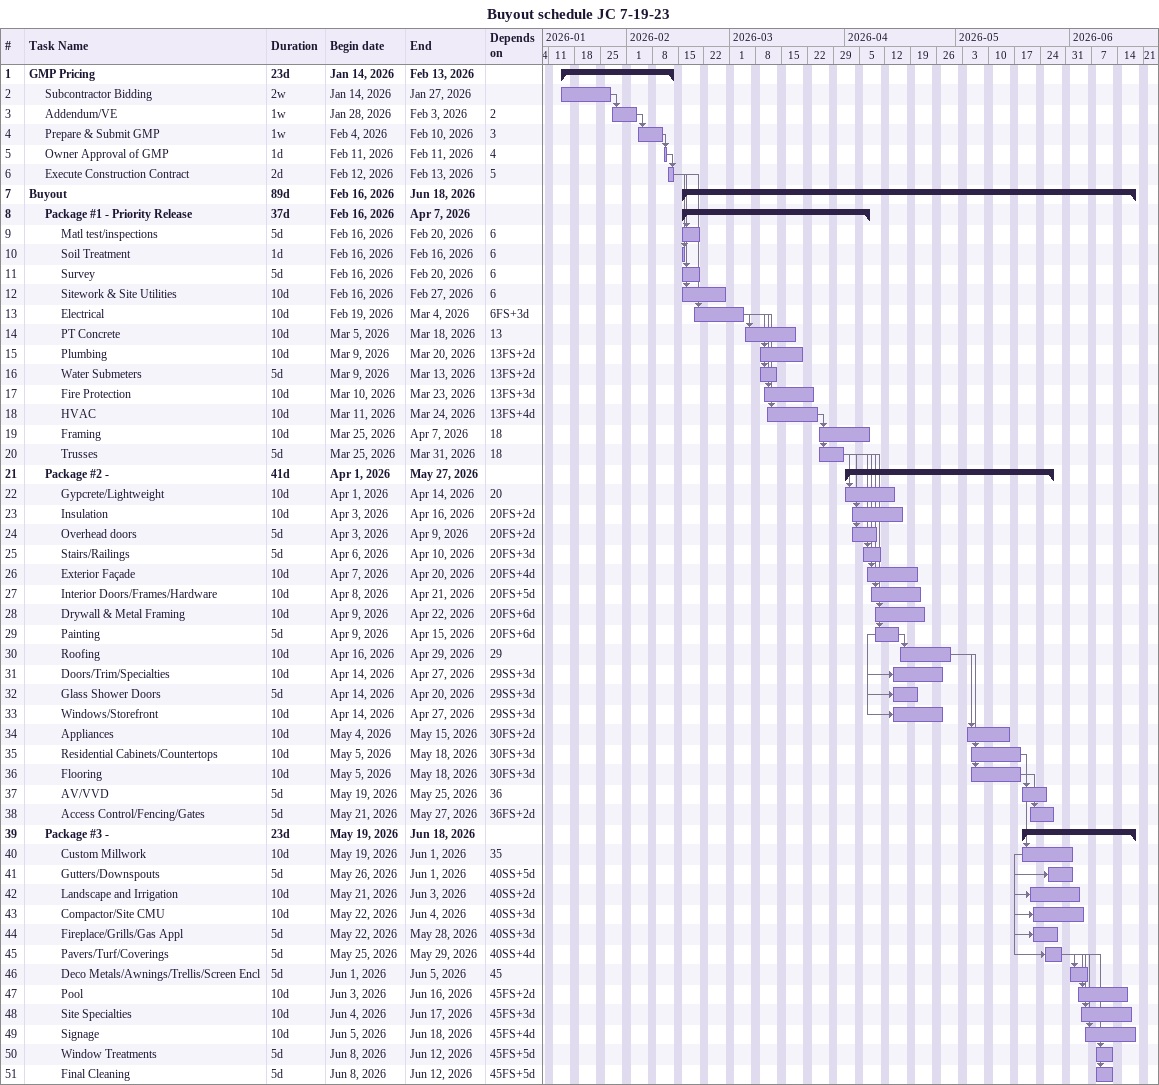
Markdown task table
Buyout schedule JC 7-19-23

| ID | Level | Task | Duration | Start | Finish | Predecessors |
|---|---|---|---|---|---|---|
| 1 | 1 | **GMP Pricing** | 23d | 2026-01-14 | 2026-02-13 |  |
| 2 | 2 | Subcontractor Bidding | 2w | 2026-01-14 | 2026-01-27 |  |
| 3 | 2 | Addendum/VE | 1w | 2026-01-28 | 2026-02-03 | 2 |
| 4 | 2 | Prepare & Submit GMP | 1w | 2026-02-04 | 2026-02-10 | 3 |
| 5 | 2 | Owner Approval of GMP | 1d | 2026-02-11 | 2026-02-11 | 4 |
| 6 | 2 | Execute Construction Contract | 2d | 2026-02-12 | 2026-02-13 | 5 |
| 7 | 1 | **Buyout** | 89d | 2026-02-16 | 2026-06-18 |  |
| 8 | 2 | **Package #1 - Priority Release** | 37d | 2026-02-16 | 2026-04-07 |  |
| 9 | 3 | Matl test/inspections | 5d | 2026-02-16 | 2026-02-20 | 6 |
| 10 | 3 | Soil Treatment | 1d | 2026-02-16 | 2026-02-16 | 6 |
| 11 | 3 | Survey | 5d | 2026-02-16 | 2026-02-20 | 6 |
| 12 | 3 | Sitework & Site Utilities | 10d | 2026-02-16 | 2026-02-27 | 6 |
| 13 | 3 | Electrical | 10d | 2026-02-19 | 2026-03-04 | 6FS+3d |
| 14 | 3 | PT Concrete | 10d | 2026-03-05 | 2026-03-18 | 13 |
| 15 | 3 | Plumbing | 10d | 2026-03-09 | 2026-03-20 | 13FS+2d |
| 16 | 3 | Water Submeters | 5d | 2026-03-09 | 2026-03-13 | 13FS+2d |
| 17 | 3 | Fire Protection | 10d | 2026-03-10 | 2026-03-23 | 13FS+3d |
| 18 | 3 | HVAC | 10d | 2026-03-11 | 2026-03-24 | 13FS+4d |
| 19 | 3 | Framing | 10d | 2026-03-25 | 2026-04-07 | 18 |
| 20 | 3 | Trusses | 5d | 2026-03-25 | 2026-03-31 | 18 |
| 21 | 2 | **Package #2 -** | 41d | 2026-04-01 | 2026-05-27 |  |
| 22 | 3 | Gypcrete/Lightweight | 10d | 2026-04-01 | 2026-04-14 | 20 |
| 23 | 3 | Insulation | 10d | 2026-04-03 | 2026-04-16 | 20FS+2d |
| 24 | 3 | Overhead doors | 5d | 2026-04-03 | 2026-04-09 | 20FS+2d |
| 25 | 3 | Stairs/Railings | 5d | 2026-04-06 | 2026-04-10 | 20FS+3d |
| 26 | 3 | Exterior Façade | 10d | 2026-04-07 | 2026-04-20 | 20FS+4d |
| 27 | 3 | Interior Doors/Frames/Hardware | 10d | 2026-04-08 | 2026-04-21 | 20FS+5d |
| 28 | 3 | Drywall & Metal Framing | 10d | 2026-04-09 | 2026-04-22 | 20FS+6d |
| 29 | 3 | Painting | 5d | 2026-04-09 | 2026-04-15 | 20FS+6d |
| 30 | 3 | Roofing | 10d | 2026-04-16 | 2026-04-29 | 29 |
| 31 | 3 | Doors/Trim/Specialties | 10d | 2026-04-14 | 2026-04-27 | 29SS+3d |
| 32 | 3 | Glass Shower Doors | 5d | 2026-04-14 | 2026-04-20 | 29SS+3d |
| 33 | 3 | Windows/Storefront | 10d | 2026-04-14 | 2026-04-27 | 29SS+3d |
| 34 | 3 | Appliances | 10d | 2026-05-04 | 2026-05-15 | 30FS+2d |
| 35 | 3 | Residential Cabinets/Countertops | 10d | 2026-05-05 | 2026-05-18 | 30FS+3d |
| 36 | 3 | Flooring | 10d | 2026-05-05 | 2026-05-18 | 30FS+3d |
| 37 | 3 | AV/VVD | 5d | 2026-05-19 | 2026-05-25 | 36 |
| 38 | 3 | Access Control/Fencing/Gates | 5d | 2026-05-21 | 2026-05-27 | 36FS+2d |
| 39 | 2 | **Package #3 -** | 23d | 2026-05-19 | 2026-06-18 |  |
| 40 | 3 | Custom Millwork | 10d | 2026-05-19 | 2026-06-01 | 35 |
| 41 | 3 | Gutters/Downspouts | 5d | 2026-05-26 | 2026-06-01 | 40SS+5d |
| 42 | 3 | Landscape and Irrigation | 10d | 2026-05-21 | 2026-06-03 | 40SS+2d |
| 43 | 3 | Compactor/Site CMU | 10d | 2026-05-22 | 2026-06-04 | 40SS+3d |
| 44 | 3 | Fireplace/Grills/Gas Appl | 5d | 2026-05-22 | 2026-05-28 | 40SS+3d |
| 45 | 3 | Pavers/Turf/Coverings | 5d | 2026-05-25 | 2026-05-29 | 40SS+4d |
| 46 | 3 | Deco Metals/Awnings/Trellis/Screen Encl | 5d | 2026-06-01 | 2026-06-05 | 45 |
| 47 | 3 | Pool | 10d | 2026-06-03 | 2026-06-16 | 45FS+2d |
| 48 | 3 | Site Specialties | 10d | 2026-06-04 | 2026-06-17 | 45FS+3d |
| 49 | 3 | Signage | 10d | 2026-06-05 | 2026-06-18 | 45FS+4d |
| 50 | 3 | Window Treatments | 5d | 2026-06-08 | 2026-06-12 | 45FS+5d |
| 51 | 3 | Final Cleaning | 5d | 2026-06-08 | 2026-06-12 | 45FS+5d |
